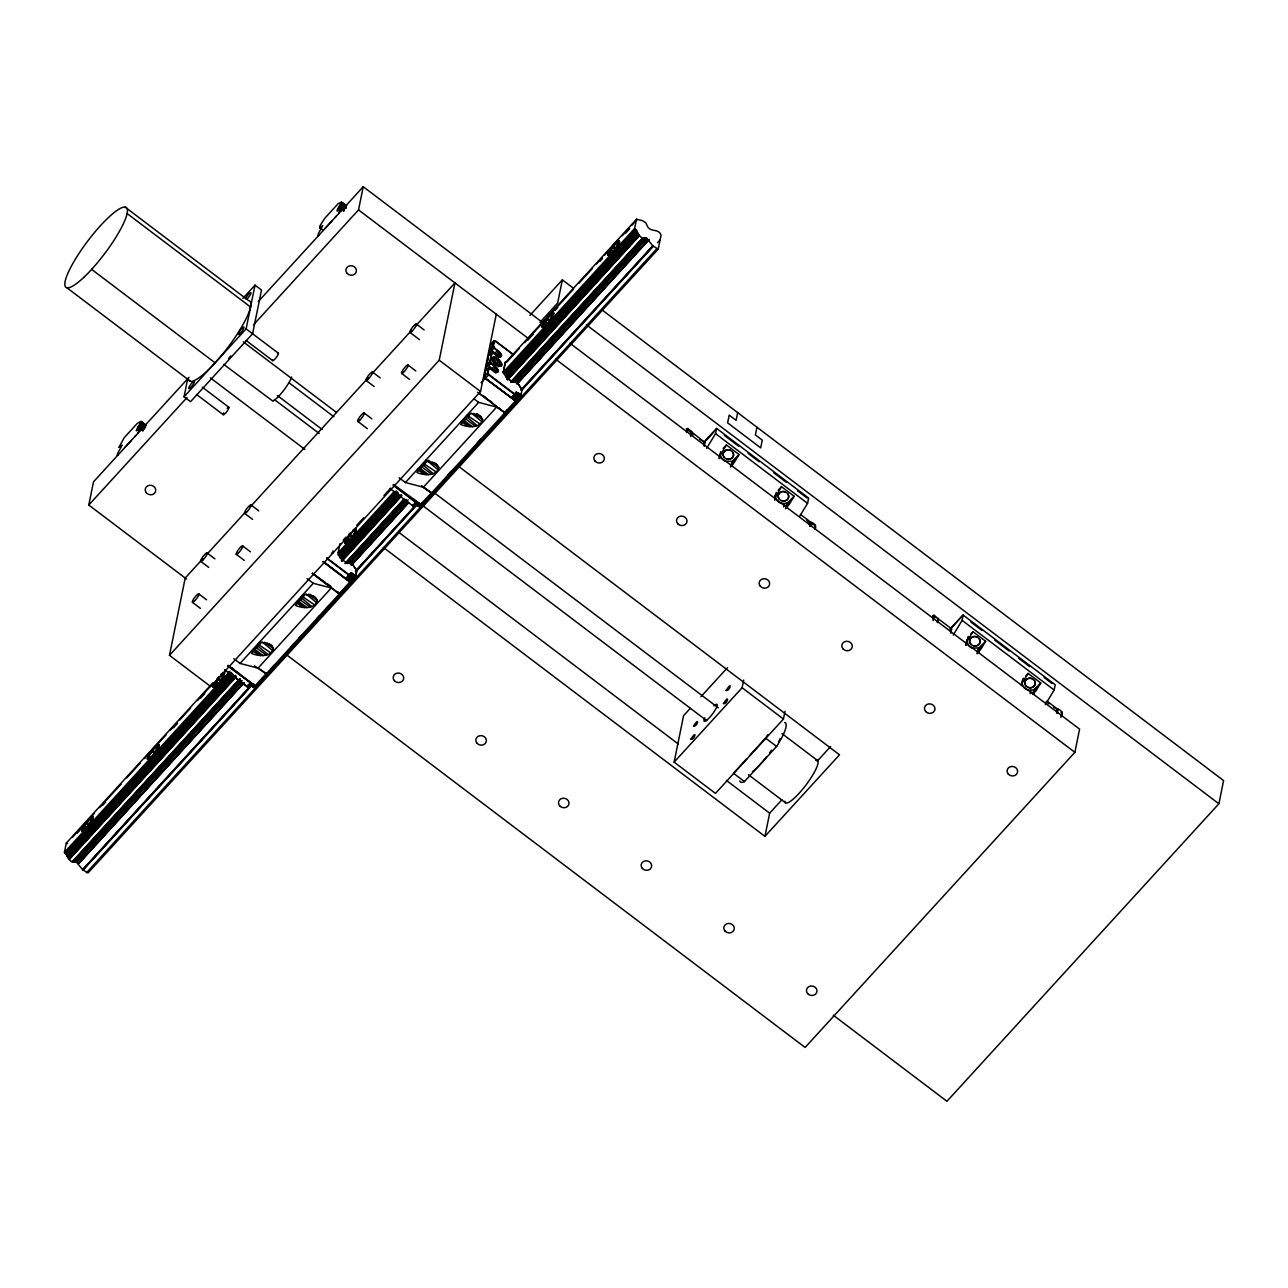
<?xml version="1.0" encoding="UTF-8"?>
<svg xmlns="http://www.w3.org/2000/svg" width="1288" height="1288" viewBox="0 0 1288 1288"><rect width="100%" height="100%" fill="white"/><g stroke="black" fill="none" stroke-linecap="round" stroke-linejoin="round"><path stroke-width="1.5" d="M504.799 363.345L636.481 219.266L640.555 220.216A3.719 1.465 42.4 0 0 641.601 220.232L645.707 222.727L647.719 226.752A2.125 0.837 42.4 0 0 648.363 227.702C651.792 231.921 659.07 228.684 661.066 235.205L658.232 249.115L88.035 872.958L82.851 869.899L76.089 861.785A2.125 0.837 42.4 0 0 75.284 861.64C69.665 863.942 67.652 855.393 64.4 852.382L66.284 843.109L212.906 682.688M340.644 556.174L340.66 555.997M506.007 374.792L505.975 374.969M636.481 219.266L634.598 228.54C637.834 231.55 639.878 240.132 645.481 237.813A2.125 0.837 42.4 0 1 646.286 237.958L653.048 246.072L658.232 249.115M326.411 558.155L348.807 575.108C351.044 576.638 349.837 570.375 353.476 574.271A3.896 1.53 42.4 0 1 354.184 574.851L355.633 575.366L356.647 570.407L352.236 563.87L356.712 570.793C357.05 572.629 354.812 580.55 351.672 577.588A3.542 1.385 42.4 0 0 351.028 577.056L348.275 576.106M350.771 573.112L346.891 577.684L349.048 574.706L326.766 557.833M350.03 579.101C347.535 574.126 355.069 581.484 349.515 579.069M496.782 364.971L493.288 360.753L495.751 363.49M515.393 394.708L515.635 393.838L514.154 394.192L488.571 374.808L487.347 373.005L489.327 367.563L486.22 370.187L487.476 363.989L495.751 373.005L498.44 370.509L496.926 372.232M512.238 396.784L516.134 392.196L518.839 393.355A3.896 1.53 42.4 0 1 519.531 393.935C522.976 394.225 518.887 399.103 517.019 396.672A3.542 1.385 42.4 0 0 516.391 396.141C512.318 392.003 511.819 402.564 514.411 393.79L488.941 374.502L487.862 372.908L489.086 367.563M517.744 383.148L522.075 389.878L517.647 383.019L513.864 381.763L515.136 381.441M331.483 553.115L332.996 552.697L332.884 550.861M352.027 578.827L352.107 580.147L350.272 579.326M489.182 369.093L491.114 368.835L493.884 371.701M497.184 355.649L500.501 356.792L501.66 355.552L498.891 357.533L490.648 348.823L492.821 346.134L493.884 340.918L495.719 341.191L513.22 354.442M498.44 370.509L490.229 361.928L492.145 352.139L496.717 355.118L491.678 352.123L489.698 361.88L496.669 368.304L498.118 372.039M492.322 353.637L494.27 353.379L497.023 356.229M492.306 358.692C495.397 352.01 505.315 367.627 500.565 365.808M501.579 355.053L493.449 346.617L494.351 340.95M501.257 356.583C502.465 352.558 492.66 349.048 493.304 346.102M501.386 365.663C502.964 361.204 489.843 353.781 492.885 360.382M503.141 411.419L505.379 412.659L505.637 411.387M516.858 399.908C517.261 392.389 512.576 398.008 515.812 399.071M516.408 398.958L517.631 398.378M340.901 556.98L340.724 556.448M507.102 377.159L506.023 375.082M730.393 467.045L732.47 465.049L732.792 460.814L739.054 454.535L726.384 444.94L723.083 448.546M786.614 507.794L787.902 502.545L794.165 496.266L781.478 486.671L778.194 490.277M979.379 647.542L978.268 648.041L976.98 653.773L979.057 651.776L979.379 647.542L985.642 641.263L972.955 631.667L970.766 634.066M1033.201 694.522L1034.489 689.257L1040.736 682.994L1028.065 673.399L1025.876 675.798M349.837 575.607L349.048 574.706M351.205 573.128L348.968 576.026M515.2 394.708L514.411 393.79M516.552 392.228L514.315 395.11M342.511 559.491L341.739 557.784M507.649 378.221L511.352 381.345L508.438 379.155M355.247 575.462L353.073 578.376M494.061 356.985L491.968 359.722M505.154 412.643L505.299 411.597M516.746 400.616L517.712 398.588M520.61 394.563L518.436 397.461M273.426 648.476C271.204 657.637 258.067 656.333 251.498 653.354L261.577 642.31L270.48 644.805L273.426 648.476L264.539 642.197M317.283 600.498C315.061 609.659 301.939 608.339 295.354 605.36L305.449 594.332L314.336 596.811L317.283 600.498L308.396 594.219M438.773 467.56C436.551 476.721 423.43 475.417 416.845 472.438L426.94 461.394L435.827 463.889L438.773 467.56L428.421 460.251M482.63 419.582C480.424 428.743 467.286 427.439 460.718 424.444L470.796 413.416L479.683 415.895L482.63 419.582L473.759 413.303M81.514 830.052L82.126 831.227L84.702 829.553A9.274 1.964 -52.9 0 0 88.26 825.656L93.01 816.495L89.838 817.944A9.274 1.964 -52.9 0 0 86.28 821.825L81.514 830.052L82.754 829.971L87.069 822.533A8.404 1.771 -52.9 0 1 90.289 819.007L93.155 817.719L91.11 822.839L88.26 825.656M82.754 829.971L82.979 831.018L84.3 830.583M148.41 759.083L150.503 757.569A9.274 1.964 -52.9 0 0 154.061 753.673L158.794 744.528L155.623 745.961A9.274 1.964 -52.9 0 0 152.065 749.858L147.251 758.616L150.084 758.6M157.812 747.99L158.054 748.875L158.73 745.543L156.073 747.04A8.404 1.771 -52.9 0 0 152.853 750.55C151.807 752.401 146.574 757.956 149.537 758.906M218.767 676.764A9.274 1.964 -52.9 0 0 217.865 677.874L213.132 687.035L216.287 685.586A9.274 1.964 -52.9 0 0 219.846 681.69L224.595 672.545L221.423 673.978A9.274 1.964 -52.9 0 0 220.57 674.783M224.595 672.545L224.724 673.753L221.858 675.057A8.404 1.771 -52.9 0 0 218.654 678.567L214.355 686.858L217.221 685.554A8.404 1.771 -52.9 0 0 220.441 682.028L223.323 677.858M350.352 532.797A9.274 1.964 -52.9 0 0 349.451 533.908L344.717 543.069L347.873 541.62A9.274 1.964 -52.9 0 0 351.431 537.74L355.665 531.091L355.585 528.338M356.39 530.141L353.443 531.091A8.404 1.771 -52.9 0 0 350.223 534.617L345.941 542.892L348.098 542.2L347.084 542.296M542.055 326.17L542.667 327.361L545.259 325.687A9.274 1.964 -52.9 0 0 548.817 321.791L553.55 312.63L550.379 314.079A9.274 1.964 -52.9 0 0 546.82 317.959L542.055 326.17L543.294 326.106L547.609 318.667A8.404 1.771 -52.9 0 1 550.829 315.141C551.924 312.565 554.822 314.98 553.566 313.58M543.294 326.106L543.858 327.168L546.176 325.655A8.404 1.771 -52.9 0 0 549.396 322.129L548.817 321.791M607.856 254.203L608.467 255.378L611.043 253.704A9.274 1.964 -52.9 0 0 614.601 249.808L619.335 240.647L616.163 242.096A9.274 1.964 -52.9 0 0 612.605 245.992L607.856 254.203L609.079 254.122L613.394 246.684A8.404 1.771 -52.9 0 1 616.614 243.158L619.48 241.87L616.759 248.037M609.079 254.122L609.643 255.185L611.977 253.672A8.404 1.771 -52.9 0 0 615.197 250.146L615.487 248.648M506.764 376.676L506.007 375.259M118.979 447.29L124.212 437.711L137.365 423.317L141.1 421.45L145.947 425.121M720.008 454.712L719.203 458.592L720.749 451.686M774.716 498.778L775.634 494.753M978.268 648.041L972.07 647.993A8.13 7.277 11.5 0 1 968.157 645.03L966.982 639.492L965.791 645.304L967.111 639.734M1021.287 685.506L1022.43 680.128M780.093 738.604L779.804 739.554M719.606 458.512L720.234 453.907M774.716 500.243L775.344 495.639M966.193 645.24L966.869 641.778M186.535 579.037L88.775 505.025L93.493 481.825L189.046 377.287M136.335 430.611L141.133 421.482M242.869 298.413L255.024 285.131L261.496 290.042L252.593 333.785L190.527 401.695L184.055 396.784L187.758 378.559M496.283 314.208L480.553 391.504L210.813 686.617L169.485 655.334L185.214 578.038L202.828 558.767M184.055 396.784L246.121 328.875L255.024 285.131M338.567 213.695L340.209 209.719L337.021 211.087L337.15 210.202L341.513 202.055L346.601 205.661M253.559 324.737L358.531 209.896L363.248 186.712L542.731 322.628M338.084 552.938L339.984 543.665M257.986 667.925L267.518 674.429L340.773 594.299L341.24 591.981M352.493 577.765L351.511 582.546L340.515 594.026M352.316 580.679L352.993 577.41M353.25 578.376L355.569 575.43L352.864 581.339L346.617 577.507M169.485 655.334L439.224 360.205L454.954 282.909L415.638 325.928M419.035 505.492L421.723 506.007L422.335 502.288M421.723 506.007L422.384 502.739M484.739 374.856L485.496 371.105M486.268 367.338L488.168 357.951M488.941 354.184L490.809 344.266L493.884 340.918L495.719 341.191M489.36 354.715C493.256 353.653 493.191 349.499 489.36 354.715L490.615 348.533M505.717 374.502L503.383 371.636L505.299 362.234L506.232 362.395M503.447 372.023L505.299 362.234M399.151 477.784L405.398 482.517L423.398 487.218L432.881 493.513L506.136 413.384L506.603 411.065L503.882 414.028M506.989 409.954L505.862 413.11M492.338 344.54L490.809 344.266L484.288 376.354L485.431 378.35L515.506 401.115L517.341 401.389L518.018 398.121M522.01 389.491L521.077 394.804L518.597 397.461M573.579 288.351L562.357 279.866L557.64 303.05L540.058 322.306M637.206 232.098L505.556 376.386M686.375 432.156L687.615 428.485L691.463 431.416L690.674 432.301L686.279 428.952L687.615 428.485L686.874 432.076M690.481 435.94L691.753 432.092L705.019 442.621L699.626 439.208M690.754 435.666L691.463 431.416L690.529 431.834M690.98 435.875L691.753 432.092L690.803 432.526L693.749 434.748M704.021 444.988L703.876 443.314M704.246 446.373L704.971 442.106L704.037 442.541M706.645 448.321L715.548 433.637L716.611 428.389L808.639 498.07L807.56 503.334L799.655 516.375M737.67 412.611L736.092 420.339L729.201 415.122L727.623 422.85L760.693 447.886L762.271 440.158L755.38 434.941L756.942 427.214M732.47 465.049L734.675 459.349M785.02 711.298L783.442 719.042L715.452 793.424L674.123 762.126L683.574 715.709L690.239 708.416M774.716 498.376L775.505 494.495M674.123 762.126L742.113 687.744L743.691 680.016M787.564 506.78L789.769 501.064M809.363 524.973L810.2 523.234L809.814 525.101M810.055 526.486L810.764 522.22L800.476 514.443M810.313 526.229C808.945 518.34 818.637 525.456 814.757 529.384M810.812 526.164L811.585 522.381L809.991 523.121L806.884 520.433M814.708 528.885L815.449 525.295L814.499 525.729M383.438 547.481L764.943 836.363L769.661 813.179L781.864 799.832M932.963 618.884C932.528 610.158 938.437 621.154 938.05 618.127L937.326 622.394M933.092 620.591L934.186 615.213L932.85 615.68L935.829 617.58M937.567 622.603L937.825 618.916M950.464 630.041L950.608 631.7L950.979 629.848M950.785 632.617L951.558 628.834L938.324 618.82M950.834 633.1L951.558 628.834L950.608 629.252M953.233 635.048L962.12 620.365L963.199 615.101L1055.21 684.781L1054.148 690.046L1045.26 704.729M966.692 642.406L968.576 636.465L967.868 637.383M979.057 651.776L981.247 646.061M1021.787 684.137L1023.686 678.196L1022.962 679.114M1034.151 693.491L1036.357 687.792M1056.579 712.731L1057.351 708.947L1047.064 701.155M1056.901 712.956C1055.532 705.067 1065.224 712.184 1061.344 716.112M1057.4 712.876L1058.173 709.108L1056.562 709.833M1060.926 717.416L1062.02 712.023L1061.087 712.457L1062.069 712.538M285.888 654.272L805.113 1047.45L1074.868 752.337L1079.585 729.153L569.972 343.252M833.272 1015.218L946.938 1101.288L1218.883 803.776L1223.6 780.576L602.398 310.183M730.827 465.145L732.792 460.814M785.503 508.776L786.791 503.045L787.902 502.545M1032.509 693.588L1034.489 689.257M783.571 506.941L784.344 503.56L786.791 503.045M1030.142 693.669L1030.931 690.288L1033.379 689.772M339.791 593.543L338.857 592.802M349.257 578.876L350.143 577.217M354.941 575.366L352.654 578.248M495.365 357.404L492.161 361.236M515.941 400.632L516.665 399.087M140.778 423.253L145.608 426.843M341.449 203.713L346.279 207.288M228.057 665.783L254.976 686.166L253.961 687.615L249.244 684.041L246.861 686.52L224.563 669.647L247.038 686.44M350.127 581.79L339.163 593.784L340.998 594.058M393.082 485.206L420.194 505.733L393.42 484.884M421.772 485.818L431.271 493.014L420.291 505.009L421.675 505.492M352.268 573.498L349.934 576.364M517.631 392.599L515.297 395.448M253.301 684.443L254.042 685.103M338.696 553.84L339.984 554.935L338.019 552.552M496.749 365.212L496.234 364.311L499.68 360.672M517.003 397.429L514.878 398.153L516.762 397.203M248.391 685.812L247.682 686.923L250.774 684.282M339.275 593.382L337.279 591.772M348.066 576.283L348.146 577.749L347.164 577.845M349 578.731L348.452 578.022M354.78 575.285L352.413 578.135M413.931 505.765L412.659 505.878L416.137 503.366L412.434 505.765L413.4 505.492M419.276 503.866L419.035 502.996L419.904 504.542M496.073 357.758L492.579 361.606L495.043 362.83M513.204 397.107L516.134 392.196M348.758 562.357L349.901 562.26M419.276 506.248C410.808 503.27 421.482 506.909 418.294 506.345M223.613 676.007L223.854 676.892L224.353 672.336M353.926 534.23L356.164 531.284M485.431 378.35L488.941 374.502M504.059 372.94L503.383 371.636M352.864 573.836L350.481 576.67M518.227 392.937L515.844 395.754M260.144 642.036L258.244 645.175M552.278 317.943L553.035 315.141M720.105 455.694L726.384 444.94M775.199 497.41L781.478 486.671M775.843 493.417L776.39 492.386M303.421 595.201L303.743 594.589A5.297 1.111 -52.9 0 1 299.718 599.918M425.233 461.668L422.045 466.143A5.297 1.111 -52.9 0 0 425.137 461.861M733.919 463.02L739.054 454.535M789.029 504.751L794.165 496.266M967.819 640.152L972.955 631.667M980.506 649.748L985.642 641.263M1022.93 681.883L1028.065 673.399M1035.6 691.479L1040.736 682.994M154.061 753.673L157.522 749.841M140.569 423.655L145.447 427.214M341.24 204.116L346.102 207.674M779.449 740.214L778.451 741.679M124.743 447.644L131.328 440.448M134.612 436.841L135.707 435.65M137.913 433.235L139.523 429.226L136.431 430.611M325.413 228.105L331.982 220.892M335.283 217.302L336.377 216.094M338.969 593.237L338.358 592.239M494.286 347.551L491.839 350.352M353.476 574.271L351.028 577.056M354.425 575.06L351.994 577.845M497.731 350.159L495.284 352.96M491.147 363.023L488.699 365.808M497.571 358.74L494.254 362.492L493.32 362.057M494.592 365.631L492.145 368.416M518.839 393.355L516.391 396.141M519.789 394.144L517.341 396.946M303.018 595.845L299.557 600.063M496.17 364.504L495.51 363.828L499.019 359.98M749.552 755.686L765.861 737.766A37.127 7.825 -52.9 0 0 767.729 734.74M739.843 780.979A37.127 7.825 -52.9 0 0 744.319 781.736L776.889 746.106A37.127 7.825 -52.9 0 0 784.521 722.504M140.44 423.849L145.254 427.487M341.111 204.309L345.909 207.948M350.384 540.01A8.404 1.771 -52.9 0 0 352.027 538.078L353.588 535.969M467.93 415.605L464.469 419.534L463.1 419.437A5.297 1.111 -52.9 0 0 465.081 419.002A5.297 1.111 -52.9 0 0 468.993 413.883M140.295 424.042L145.109 427.68M257.729 645.835L255.7 648.057M518.001 397.332L520.304 394.45L517.76 397.219M520.916 394.514L518.227 400.439L511.964 396.591M258.276 301.553L363.248 186.712M88.775 505.025L187.018 397.541M206.901 554.307L244.849 512.785M250.274 506.86L368.207 377.835M372.264 373.375L411.58 330.372M493.368 343.429L495.413 341.191L512.994 354.506M490.648 348.823L493.32 346.327M490.696 349L493.368 346.472M490.921 349.386L493.546 346.778M491.227 349.789L493.803 347.116M491.42 349.982L493.948 347.261M489.875 354.474L492.612 352.123M529.899 315.399L562.357 279.866M491.018 359.722L493.046 356.985M496.54 354.039L499.068 351.318M487.492 364.279L490.165 361.558M487.556 364.456L489.698 361.88M487.766 364.842L490.406 362.25M497.12 354.635L499.68 351.946M488.088 365.261L490.664 362.572M488.281 365.454L490.809 362.733M498.07 355.842L500.694 353.25M498.714 357.018L501.386 354.49M481.084 382.729L485.399 378.092L515.812 401.115L517.728 398.942M493.401 369.495L495.928 366.774M497.265 365.631L500.774 362.073M493.964 370.091L496.54 367.402M497.973 366.887L501.515 363.409M494.93 371.314L497.554 368.706M499.181 366.339L501.724 364.005M495.574 372.474L498.247 369.946M343.236 540.091L345.957 537.128M356.808 525.246L363.602 517.824M383.969 495.542L390.747 488.104M72.482 837.297L94.201 813.533M99.643 807.592L121.362 783.829M126.788 777.888L140.36 763.027M144.433 758.568L149.875 752.627M152.58 749.664L166.152 734.804M170.225 730.36L177.02 722.922M179.74 719.96L190.592 708.078M197.386 700.64L210.958 685.796M506.925 361.992L519.128 348.629M524.57 342.689L546.289 318.925M551.715 312.984L573.434 289.22M578.876 283.263L592.448 268.419M596.521 263.959L601.947 258.019M604.668 255.056L618.24 240.196M622.313 235.736L629.108 228.314M631.812 225.336L637.254 219.395M77.103 833.255L79.824 830.293M102.895 805.032L105.616 802.07M147.701 756.024L150.422 753.045M173.494 727.801L177.567 723.341M200.654 698.096L204.728 693.636M527.839 340.129L533.264 334.188M554.983 310.424L557.704 307.446M599.789 261.416L602.494 258.437M625.582 233.192L629.655 228.733M64.4 852.382L230.021 671.161M338.631 552.343L394.305 491.436M502.9 372.618L634.598 228.54M65.012 853.284L229.28 673.56M337.891 554.742L396.269 490.873M503.511 373.52L635.209 229.457M65.559 853.703L231.196 672.497M338.438 555.16L395.464 492.773M504.059 373.939L635.757 229.86M240.051 663.433L313.29 583.303L331.29 588.004L258.035 668.134L240.051 663.433L233.788 658.699M405.398 482.517L478.653 402.387L496.637 407.089L506.136 413.384M66.058 854.137L231.695 672.932M338.937 555.579L395.963 493.207M504.574 374.373L636.256 230.294M66.284 854.379L230.568 674.654M339.163 555.82L397.541 491.952M504.799 374.615L636.481 230.536M66.67 854.862L232.307 673.656M339.549 556.303L397.928 492.435M505.186 375.098L636.868 231.019M66.928 855.329L232.565 674.107M339.807 556.77L396.833 494.399M505.443 375.565L637.125 231.486M67.008 855.538L232.629 674.316M339.887 556.98L396.897 494.608M505.508 375.774L637.19 231.695M67.04 856.15L232.645 674.671M398.282 493.465L339.919 557.591L398.362 493.851M67.105 856.279L232.742 675.073M505.621 376.515L637.302 232.436M67.314 856.552L232.838 675.202M340.193 558.01L398.459 493.996M505.83 376.804L637.399 232.581M67.717 857.035L233.337 675.814M340.596 558.477L398.974 494.608M506.216 377.271L637.914 233.192M68.312 857.969L235.302 675.266M342.544 557.929L399.57 495.542M506.828 378.205L638.51 234.126M68.505 858.388L235.479 675.701M341.384 559.845L399.747 495.977M507.005 378.624L638.687 234.561M68.602 858.774L235.575 676.087M341.481 560.232L401.212 494.866M507.102 379.01L638.784 234.947M68.683 858.999L235.624 676.232M341.562 560.457L401.26 495.027M507.182 379.252L638.832 235.092M68.795 859.177L235.785 676.474M341.674 560.634L401.405 495.268M507.295 379.413L638.993 235.334M69.021 859.434L235.929 676.651M341.9 560.876L401.55 495.445M507.536 379.67L639.138 235.511M69.214 859.579L236.187 676.892M342.093 561.037L401.824 495.687M507.714 379.831L639.395 235.752M72.112 861.785L239.278 679.211M345.168 563.355L403.547 499.486M510.611 382.021L642.487 238.071M72.386 861.962L239.536 679.323M345.264 563.403L403.804 499.599M510.885 382.198L642.744 238.183M72.692 862.042L240.035 679.146M345.57 563.5L404.303 499.422M511.207 382.295L643.243 238.006M73.335 861.769L240.325 679.066M346.214 563.21L404.593 499.341M511.835 382.005L643.533 237.926M74.108 861.865L239.729 680.66M346.987 563.323L405.366 499.454M512.608 382.101L644.29 238.038M74.559 862.042L240.325 680.885M347.438 563.484L405.945 499.664M513.075 382.278L644.886 238.248M74.817 862.107L240.904 680.434M347.696 563.564L406.267 499.519M513.316 382.343L645.481 237.813M76.089 861.785L241.709 680.579M348.968 563.242L405.978 500.855M514.588 382.037L646.286 237.958M76.33 861.914L241.967 680.708M349.209 563.371L406.235 500.984M514.846 382.15L646.528 238.087M76.861 862.252L241.13 682.527M349.74 563.709L408.119 499.841M515.361 382.504L647.043 238.425M78.23 863.298L242.498 683.574M351.109 564.74L408.119 502.352M516.73 383.534L648.411 239.455M351.318 564.917L408.328 502.545M351.415 565.013L408.425 502.642M78.697 863.781L244.318 682.56M351.56 565.223L408.586 502.835M517.196 384.017L648.878 239.938M423.398 487.218L496.637 407.089M412.675 505.717L414.865 503.318M250.629 684.508C249.067 683.654 245.445 687.373 248.423 686.907M346.891 577.684L350.465 573.707L353.234 574.657A3.542 1.385 42.4 0 1 353.862 575.189L355.601 575.913M249.792 684.379L247.296 686.794M412.949 505.862L415.139 503.463M512.511 396.929L515.458 393.21L515.651 394.579M250.774 684.105L248.085 686.939L246.861 686.52M347.647 578.006L350.094 573.724M413.207 505.975L415.621 503.64M513.01 397.107L515.635 394.048M347.841 578.022L350.288 574.754M348.195 578.312L349.338 577.072M348.211 578.666L349.692 577.056M514.17 397.107L515.039 396.157M82.609 869.593L252.303 683.928M348.291 578.876L349.161 577.909M355.488 571.051L416.571 504.204M521.109 389.845L652.791 245.767M82.77 869.803L252.464 684.137M355.633 571.244L416.732 504.413M514.894 397.589L515.49 396.302M521.27 390.039L652.952 245.96M82.851 869.899L251.208 685.715M348.549 579.342L350.384 577.33M355.73 571.357L416.829 504.51M514.588 397.412L515.747 396.43M521.366 390.135L653.048 246.072M83.06 870.076L251.402 685.892M355.939 571.534L417.038 504.687M521.576 390.328L653.258 246.249M349.467 578.457L350.916 577.684M514.282 398.91L516.263 396.768M657.54 242.659L660.116 239.842M351.672 577.588L354.184 574.851M517.019 396.672L519.531 393.935M351.415 578.103L349.773 579.278M349.66 580.486L350.529 579.536M351.64 578.344L350.078 578.908M252.899 685.86L254.557 685.441M517.374 397.928L515.538 399.924L516.713 400.133M253.672 686.407L254.799 685.57M352.284 579.294L351.286 580.035M448.24 474.403L450.945 471.424M228.024 665.542L254.944 685.924L265.908 673.93L267.26 674.171L256.296 686.166M265.988 674.155L339.243 594.026L340.773 594.299M352.381 579.697L351.141 579.793M431.351 493.256L504.59 413.11M516.826 401.115L506.345 413.142L504.51 412.868L515.474 400.874L517.341 401.389M270.705 669.148L274.779 664.689M291.056 646.882L293.777 643.919M299.202 637.979L301.907 635.016M316.832 618.691L319.537 615.712M326.331 608.306L329.036 605.328M344.266 588.664L340.354 593.478M323.24 561.649L350.159 582.031L351.334 581.081M414.591 503.125L419.308 506.699L421.096 504.751A2.125 0.837 42.4 0 0 421.24 504.526M426.731 498.456L421.224 504.848M448.272 474.87L455.05 467.447M476.753 443.716L480.827 439.256M421.659 505.25L432.655 493.771L431.271 493.014M86.505 872.684L656.687 248.842M716.611 428.389L703.538 442.396L704.842 441.929M706.13 440.528L713.81 432.124M700.897 696.744L727.559 667.587M746.879 758.616L733.484 773.267L744.512 781.623M817.123 761.272L830.68 746.444M962.732 615.326L950.109 629.108L963.199 615.101M764.943 836.363L839.518 754.8L457.997 465.902M514.121 381.457L514.685 381.296M504.799 412.128L505.878 412.305M253.913 687.164L249.969 685.264L251.273 686.085M421.546 466.675L420.613 467.528M346.247 205.758L341.449 202.119L338.036 203.778L324.866 218.171L320.036 225.642L319.537 227.734L322.966 230.101L319.698 227.718L322.757 225.529L318.329 233.643L317.894 235.72L318.828 235.302M247.956 686.907L247.892 685.876M253.446 687.293L252.351 686.729M150.728 758.149L151.437 757.537A8.404 1.771 -52.9 0 0 153.014 755.959M84.928 830.132L85.636 829.52L84.702 829.553M511.883 381.634L512.366 381.634M347.47 562.341L346.327 562.598L349.145 562.615M346.971 562.598L345.989 562.47L346.891 562.615M495.156 364.907L495.993 365.164M350.03 579.503L350.932 579.793M255.249 648.444L254.509 648.927A5.297 1.111 -52.9 0 0 255.121 648.54M119.027 447.258L122.231 445.133L117.675 453.183L117.224 455.26L118.174 454.841M516.118 392.695L518.581 393.742A3.542 1.385 42.4 0 1 519.225 394.273L520.948 394.997M421.675 504.252A2.479 0.966 42.4 0 1 421.498 504.703L420.613 504.816M515.989 399.312L516.118 398.394M351.077 580.019L350.256 579.729M253.672 683.912L252.851 683.622L253.929 684.781M498.392 365.422L496.299 364.166L499.39 365.679M489.955 368.046C501.708 376.128 489.601 368.288 490.132 367.966M515.908 381.908L517.454 382.858M345.796 562.341L346.81 562.631M350.738 562.727L352.22 564.128L350.513 562.582M809.83 522.654L810.812 522.735M811.086 522.477L810.249 522.848L813.211 524.763M814.66 526.196L815.481 525.81M1057.657 709.205L1057.223 709.527M731.681 461.329L725.498 461.281A8.13 7.277 11.5 0 1 721.57 458.303L720.282 455.05M512.093 381.49L514.508 381.699M487.862 372.908L484.352 376.74M484.32 376.499L485.029 378.414L516.874 401.631M608.097 255.346L610.077 255.04M542.312 327.329L544.293 327.023M344.942 543.278L346.923 542.973M213.357 687.245L215.338 686.923M147.557 759.212L148.78 759.034M81.772 831.195L83.752 830.889M607.872 255.137L609.111 254.976M542.087 327.12L543.327 326.959M344.717 543.069L345.941 542.892M213.132 687.035L214.355 686.858M147.331 759.002L148.571 758.841M81.547 830.985L82.786 830.824M500.082 356.776L500.485 356.712M511.433 381.602L512.077 381.715M421.418 504.816L420.274 504.011M266.954 673.688L266.02 673.511M497.844 356.052L499.406 356.599M489.794 367.74L488.925 367.547M610.254 254.38L611.269 254.283M544.47 326.347L545.468 326.25M215.515 686.263L216.513 686.166M488.909 367.756L489.617 367.66M344.685 542.119L345.925 542.039M213.1 686.085L214.339 686.005M147.315 758.069L148.539 757.988M415.638 504.349L416.233 504.671M611.043 253.704L611.977 253.672M545.259 325.687L546.176 325.655M347.873 541.62L348.807 541.588A8.404 1.771 -52.9 0 0 349.579 540.863M216.287 685.586L217.221 685.554M150.503 757.569L151.437 757.537M496.266 372.055L495.317 371.829L497.361 372.248M420.162 504.654L419.212 503.817M512.737 381.425L514.411 381.763M348.259 562.598L347.792 562.357M784.344 503.56L780.592 502.996A8.13 7.277 11.5 0 1 777.453 500.968M1030.931 690.288L1027.18 689.724A8.13 7.277 11.5 0 1 1023.268 686.762L1021.964 683.493M348.968 562.212L350.304 562.454M608.387 252.641L609.578 252.706M542.602 324.608L546.933 327.072M345.216 540.558L346.408 540.622M213.631 684.524L214.822 684.588M147.846 756.507L149.038 756.571M82.062 828.474L83.237 828.554M351.511 582.273L350.159 582.031M490.342 401.598L491.388 401.953A8.308 7.567 65.6 0 1 490.342 401.598L497.055 406.702M608.854 251.659L613.136 254.219M543.053 323.642L547.352 326.202M345.683 539.591L349.982 542.135M214.098 683.558L218.397 686.101M148.313 755.541L152.596 758.085M82.513 827.508L83.656 827.685M432.655 493.771L421.562 486.252M422.142 505.282L393.484 484.481M419.308 506.699L420.854 506.973M267.308 674.671L254.605 665.944M254.944 685.924L256.779 686.198M254.976 686.166L256.376 686.923L227.718 666.121M253.961 687.615L255.491 687.873M66.284 843.109L67.604 843.656M499.036 365.679L500.018 365.84M491.549 401.759L488.345 399.972M730.183 450.156C726.11 448.127 720.894 453.102 723.92 456.999M726.48 458.931C730.538 460.959 735.77 455.984 732.743 452.088M785.278 491.887C781.22 489.843 776.004 494.817 779.031 498.73M781.575 500.662C785.648 502.69 790.864 497.715 787.837 493.819M976.771 636.868C972.698 634.839 967.481 639.814 970.508 643.726M973.068 645.658C977.125 647.687 982.341 642.712 979.315 638.816M1031.865 678.599C1027.808 676.57 1022.575 681.545 1025.618 685.441M1028.162 687.389C1032.235 689.418 1037.452 684.443 1034.425 680.531M610.126 249.486L614.296 252.239M544.325 321.469L548.495 324.222M346.955 537.402L351.125 540.155M215.37 681.368L219.54 684.121M149.585 753.351L150.599 753.721M83.784 825.334L87.954 828.087M348.597 578.022L349.515 578.296M249.357 685.023L250.274 685.264M494.689 371.508L495.639 371.813M514.62 397.251L515.651 397.928M500.211 408.731L498.536 407.716M325.204 582.353L322.451 580.405M498.118 356.019L496.54 355.198M467.125 415.251L480.07 424.026M423.269 463.245L436.197 472.004M301.778 596.167L314.707 604.941M257.906 644.161L270.85 652.919M611.736 247.135L615.745 250.114M545.935 319.118L549.96 322.097M348.565 535.067L352.574 538.046M216.98 679.034L220.989 682.012M151.195 751.001L155.204 753.979M85.394 822.984L89.419 825.962M464.839 418.342L475.465 426.183M422.496 467.447L431.609 474.177M299.492 599.258L310.102 607.099M255.636 647.252L266.246 655.077M463.68 420.226L472.39 426.698M419.808 468.204L428.534 474.692M298.317 601.126L307.043 607.614M254.461 649.12L263.171 655.592M616.549 249.067L612.605 245.992M586.459 324.882L1218.883 803.776M724.307 435.36L738.62 446.195M748.167 453.408L759.292 461.845M773.605 472.68L786.34 482.324M797.465 490.744L807.013 497.973M970.894 622.072L982.02 630.508M994.755 640.136L1009.068 650.971M1018.599 658.2L1029.74 666.637M1044.053 677.472L1052.006 683.493M715.548 433.637L807.56 503.334M962.12 620.365L1054.148 690.046M553.969 317.524L550.379 314.079M550.749 321.05L546.82 317.959M1046.13 701.59L1049.06 703.812M1053.471 707.144L1057.4 709.463M358.531 209.896L528.386 338.535M555.643 359.159L1074.868 752.337M341.417 203.778L346.198 207.497M340.966 204.502L345.764 208.141M340.563 205.001L343.767 207.432M339.823 206.048L344.637 209.686M339.517 206.547L342.721 208.978M339.243 207.03L342.463 209.445M339.163 207.159L343.977 210.813M339.066 207.32L343.767 211.119M338.841 207.626L342.045 210.057M338.647 207.835L341.932 210.186M338.245 208.334L341.449 210.765M338.036 208.592L341.24 211.023M416.233 323.964L424.138 329.937M410.067 332.513L419.55 339.694M439.224 360.205L480.553 391.504M483.483 395.835L486.606 398.201M479.796 393.629L487.428 399.393A8.308 7.567 65.6 0 1 486.912 398.684L487.428 399.393M477.703 392.341L504.816 412.868M473.968 398.829L478.653 402.387M476.979 413.673L481.293 416.958M407.894 364.939L415.783 370.912M401.727 373.488L409.616 379.461M461.346 421.353L467.914 426.328M372.361 371.974L380.25 377.948M366.195 380.524L374.084 386.497M125.21 207.159L248.632 300.619A50.023 10.546 -52.9 0 1 227.3 348.179A50.023 10.546 -52.9 0 1 188.402 379.413M127.142 213.55L250.564 307.011M742.113 687.744L783.442 719.042M434.555 462.762L437.437 464.952M364.037 412.917L371.926 418.906M782.009 733.629L817.494 760.5M246.121 328.875L278.272 353.121M357.855 421.466L367.338 428.646M417.473 469.347L424.042 474.322M246.105 340.499L272.718 360.64M243.303 341.884L336.2 412.241M765.619 738.121L776.648 746.46M289.027 382.794L333.882 416.749M434.797 493.159L718.318 707.869M277.371 395.545L322.209 429.516M423.124 505.926L706.661 720.62M412.675 498.698L415.783 501.064M274.392 399.57L319.247 433.541M390.006 488.571L412.401 505.524M223.726 364.375L272.943 401.18A17.678 3.735 -52.9 0 0 291.684 377.014M91.657 269.369L215.08 362.83M748.489 774.764L785.519 802.81M210.411 377.883L304.918 449.448M399.377 532.781L678.293 743.997M726.384 780.415L769.661 813.179M202.329 387.189L228.942 407.346M67.008 287.836L190.431 381.296M196.533 394.482L223.146 414.639M356.599 533.474L353.009 530.012M353.379 536.999L349.451 533.908M342.898 560.151L345.989 562.26M145.947 425.201L140.907 421.546L143.982 424.09M250.886 504.88L258.775 510.853M140.424 421.997L143.628 424.412M323.336 561.504L350.449 582.031M140.762 423.317L145.528 427.036M322.869 561.729L349.982 582.273L351.479 582.031M139.893 424.541L144.707 428.18M139.168 425.587L143.966 429.226M138.846 426.087L143.66 429.725M138.589 426.57L141.793 428.985M138.508 426.714L141.616 429.29M138.299 427.02L143.097 430.659M138.17 427.165L142.984 430.804L137.993 427.375M137.575 427.874L140.778 430.305M137.365 428.131L140.569 430.562M244.72 513.429L252.609 519.402M327.828 584.092L330.887 586.41M312.92 573.385L322.064 580.308M324.978 582.514L330.356 586.587M312.34 573.257L339.452 593.784M312.243 573.401L339.243 594.026M307.043 578.57L313.29 583.303M313.065 595.684L315.946 597.874M310.006 594.219L312.646 596.199M242.53 545.838L250.436 551.827M236.364 554.404L244.269 560.377M297.303 603.267L302.551 607.244M207.014 552.874L214.903 558.863M200.831 561.439L208.737 567.412M269.192 643.678L272.074 645.851M198.674 593.832L206.563 599.806M192.508 602.381L200.397 608.371M253.43 651.245L258.695 655.222M231.389 667.554L234.078 669.583M236.461 671.386L239.552 673.737M228.121 665.397L255.249 685.924M225.014 677.44L221.423 673.978M221.794 680.966L217.865 677.874M159.229 749.423L155.623 745.961M156.009 752.933L152.065 749.858M94.137 820.794L90.627 817.268M93.428 821.406L89.838 817.944M90.208 824.916L86.28 821.825M476.447 413.995L482.42 418.568M432.575 461.99L438.564 466.562M312.582 596.054L317.073 599.484M267.228 642.889L273.201 647.478M495.606 363.602L496.492 364.085M494.061 362.588L495.51 363.828M493.884 363.119L495.526 364.617M471.617 413.223L482.066 421.836M426.264 459.977L438.194 469.83M306.254 594.122L316.703 602.752M262.398 642.116L272.847 650.746M463.149 421.096L469.846 426.666M419.292 469.09L425.99 474.66M297.802 602.011L304.499 607.582M253.929 650.005L260.627 655.576M466.111 416.346L477.091 425.652M422.255 464.324L433.219 473.646M300.748 597.246L311.728 606.567M258.26 646.399L267.872 654.562M549.686 320.632L551.296 318.297M506.796 376.434L507.649 378.431M341.433 557.35L341.98 558.187M492.869 360.06L493.288 361.026M776.68 500.034L775.392 496.782M616.163 242.096L616.614 243.158M616.952 241.419L617.322 242.563M551.167 313.403L551.538 314.546M353.798 529.352L354.152 530.479M222.212 673.302L222.583 674.445M156.412 745.285L156.782 746.428M350.336 575.173L350.433 573.208M618.369 244.124L618.594 245.01M552.568 316.107L552.81 316.993M355.198 532.057L355.424 532.926M92.028 819.973L92.269 820.859M618.256 240.582L618.514 241.79M552.471 312.549L552.713 313.773M355.102 528.499L355.343 529.722M223.516 672.465L223.758 673.672M157.716 744.448L157.973 745.655M91.931 816.415L92.172 817.639M618.82 243.158L619.013 244.14M355.665 531.091L355.858 532.057M224.08 675.041L224.273 676.023M158.279 747.024L158.472 748.006M92.495 819.007L92.688 819.989M619.109 240.437L619.27 241.677M553.325 312.421L553.486 313.66M355.939 528.37L356.116 529.593M158.569 744.303L158.73 745.543M92.784 816.286L93.171 818.572M619.367 241.597L619.512 242.724M158.827 745.462L158.955 746.589M619.335 240.647L619.48 241.87M553.55 312.63L553.695 313.853M356.164 528.579L356.309 529.787M158.794 744.528L158.939 745.736M93.01 816.495L93.155 817.719M713.858 705.872A10.61 2.238 -52.9 0 1 716.37 707.788A10.61 2.238 -52.9 0 1 707.321 719.734A10.61 2.238 -52.9 0 1 704.794 717.835M815.771 760.371A26.517 5.587 -52.9 0 1 806.03 784.939A26.517 5.587 -52.9 0 1 784.891 801.233M771.448 750.131A26.517 5.587 -52.9 0 1 769.516 752.933M766.408 757.103A26.517 5.587 -52.9 0 1 752.434 771.657M227.074 408.296A4.685 0.982 -52.9 0 1 228.684 408.57A4.685 0.982 -52.9 0 1 224.547 414.092A4.685 0.982 -52.9 0 1 223.661 412.868M277.435 353.427A4.685 0.982 -52.9 0 1 276.437 357.275A4.685 0.982 -52.9 0 1 272.621 359.948M245.38 298.864A4.685 0.982 -52.9 0 1 249.244 293.535A4.685 0.982 -52.9 0 1 250.741 293.857A4.685 0.982 -52.9 0 1 246.877 299.186M230.745 355.907A33.939 7.148 -52.9 0 1 228.523 358.579M267.244 672.948A2.479 0.966 42.4 0 1 267.276 673.35M260.224 641.859A5.297 1.111 -52.9 0 1 259.774 642.776M259.162 643.839A5.297 1.111 -52.9 0 1 258.405 644.95M257.568 646.045A5.297 1.111 -52.9 0 1 255.861 647.912M88.035 827.009A8.404 1.771 -52.9 0 1 86.409 828.78M420.355 505.476A2.125 0.837 42.4 0 1 420.21 505.701M425.813 460.219A5.297 1.111 -52.9 0 1 425.587 460.943M421.224 466.997A5.297 1.111 -52.9 0 1 420.468 467.641M521.399 397.525A5.297 4.75 11.5 0 1 519.805 399.473M320.728 617.065A5.297 4.75 11.5 0 1 320.084 618.143M693.572 726.046C697.082 727.495 700.414 715.21 693.572 726.046M690.899 739.183C694.377 740.648 697.903 728.123 690.899 739.183M726.158 690.4C729.636 691.865 733.162 679.323 726.158 690.4M723.486 703.538C726.963 705.003 730.489 692.461 723.486 703.538M242.708 683.751L78.439 863.475L242.804 683.848M648.621 239.632L516.939 383.711L648.717 239.729M190.56 387.591A4.685 0.982 -52.9 0 0 194.504 381.264A4.685 0.982 -52.9 0 0 189.739 385.869A4.685 0.982 -52.9 0 0 190.56 387.591M239.745 333.737A4.685 0.982 -52.9 0 0 243.979 327.265A4.685 0.982 -52.9 0 0 239.423 331.402A4.685 0.982 -52.9 0 0 239.745 333.737M83.768 277.403A50.023 10.546 -52.9 0 0 127.222 209.042A50.023 10.546 -52.9 0 0 77.312 256.038A50.023 10.546 -52.9 0 0 83.768 277.403M194.279 601.287A5.297 1.111 -52.9 0 0 198.883 594.026A5.297 1.111 -52.9 0 0 193.603 599.017A5.297 1.111 -52.9 0 0 194.279 601.287M246.491 512.318A5.297 1.111 -52.9 0 0 251.096 505.073A5.297 1.111 -52.9 0 0 245.799 510.064A5.297 1.111 -52.9 0 0 246.491 512.318M238.151 553.293A5.297 1.111 -52.9 0 0 242.756 546.048A5.297 1.111 -52.9 0 0 237.459 551.023A5.297 1.111 -52.9 0 0 238.151 553.293M202.619 560.328A5.297 1.111 -52.9 0 0 207.223 553.083A5.297 1.111 -52.9 0 0 201.926 558.058A5.297 1.111 -52.9 0 0 202.619 560.328M359.642 420.371A5.297 1.111 -52.9 0 0 364.246 413.126A5.297 1.111 -52.9 0 0 358.95 418.101A5.297 1.111 -52.9 0 0 359.642 420.371M411.854 331.418A5.297 1.111 -52.9 0 0 416.459 324.157A5.297 1.111 -52.9 0 0 411.162 329.148A5.297 1.111 -52.9 0 0 411.854 331.418M403.498 372.377A5.297 1.111 -52.9 0 0 408.103 365.132A5.297 1.111 -52.9 0 0 402.822 370.107A5.297 1.111 -52.9 0 0 403.498 372.377M367.966 379.413A5.297 1.111 -52.9 0 0 372.57 372.168A5.297 1.111 -52.9 0 0 367.289 377.143A5.297 1.111 -52.9 0 0 367.966 379.413M1008.295 774.072A5.297 4.75 11.5 0 0 1017.327 773.058A5.297 4.75 11.5 0 0 1011.499 766.457A5.297 4.75 11.5 0 0 1008.295 774.072M925.637 711.475A5.297 4.75 11.5 0 0 934.669 710.477A5.297 4.75 11.5 0 0 928.857 703.876A5.297 4.75 11.5 0 0 925.637 711.475M677.681 523.701A5.297 4.75 11.5 0 0 686.697 522.703A5.297 4.75 11.5 0 0 680.885 516.102A5.297 4.75 11.5 0 0 677.681 523.701M595.024 461.12A5.297 4.75 11.5 0 0 604.056 460.106A5.297 4.75 11.5 0 0 598.228 453.521A5.297 4.75 11.5 0 0 595.024 461.12M760.339 586.298A5.297 4.75 11.5 0 0 769.355 585.283A5.297 4.75 11.5 0 0 763.543 578.698A5.297 4.75 11.5 0 0 760.339 586.298M842.996 648.878A5.297 4.75 11.5 0 0 852.012 647.88A5.297 4.75 11.5 0 0 846.2 641.279A5.297 4.75 11.5 0 0 842.996 648.878M347.068 273.346A5.297 4.75 11.5 0 0 356.084 272.348A5.297 4.75 11.5 0 0 350.272 265.747A5.297 4.75 11.5 0 0 347.068 273.346M807.64 993.611A5.297 4.75 11.5 0 0 816.656 992.597A5.297 4.75 11.5 0 0 810.844 985.996A5.297 4.75 11.5 0 0 807.64 993.611M724.983 931.015A5.297 4.75 11.5 0 0 733.999 930.017A5.297 4.75 11.5 0 0 728.187 923.415A5.297 4.75 11.5 0 0 724.983 931.015M477.011 743.256A5.297 4.75 11.5 0 0 486.043 742.242A5.297 4.75 11.5 0 0 480.231 735.641A5.297 4.75 11.5 0 0 477.011 743.256M394.37 680.66A5.297 4.75 11.5 0 0 403.386 679.662A5.297 4.75 11.5 0 0 397.573 673.061A5.297 4.75 11.5 0 0 394.37 680.66M559.668 805.837A5.297 4.75 11.5 0 0 568.7 804.839A5.297 4.75 11.5 0 0 562.872 798.238A5.297 4.75 11.5 0 0 559.668 805.837M642.326 868.434A5.297 4.75 11.5 0 0 651.342 867.42A5.297 4.75 11.5 0 0 645.529 860.819A5.297 4.75 11.5 0 0 642.326 868.434M146.397 492.885A5.297 4.75 11.5 0 0 155.429 491.887A5.297 4.75 11.5 0 0 149.601 485.286A5.297 4.75 11.5 0 0 146.397 492.885M970.621 643.936A5.297 4.75 11.5 0 0 979.717 643.356A5.297 4.75 11.5 0 0 974.275 636.514A5.297 4.75 11.5 0 0 970.621 643.936M1025.747 685.683A5.297 4.75 11.5 0 0 1034.844 685.103A5.297 4.75 11.5 0 0 1029.402 678.261A5.297 4.75 11.5 0 0 1025.747 685.683M779.176 498.955A5.297 4.75 11.5 0 0 788.256 498.376A5.297 4.75 11.5 0 0 782.814 491.533A5.297 4.75 11.5 0 0 779.176 498.955M724.049 457.208A5.297 4.75 11.5 0 0 733.13 456.644A5.297 4.75 11.5 0 0 727.688 449.786A5.297 4.75 11.5 0 0 724.049 457.208"/></g></svg>
